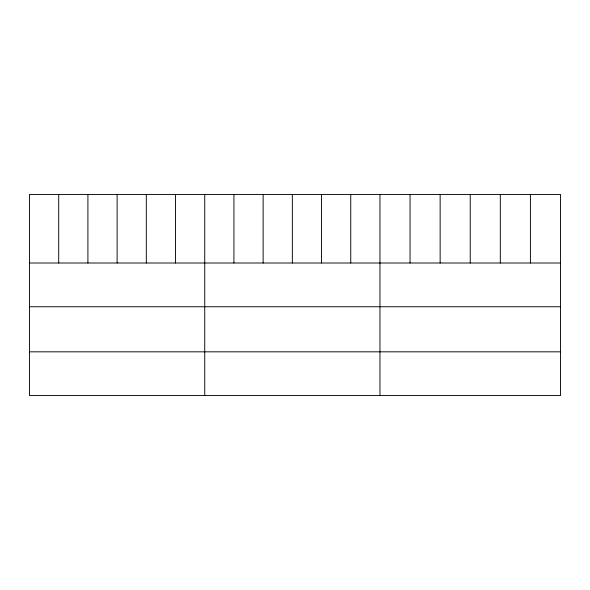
<?xml version="1.0" encoding="UTF-8"?>
<svg xmlns="http://www.w3.org/2000/svg" width="590" height="590" viewBox="0 0 590 590"><rect width="100%" height="100%" fill="white"/><g stroke="black" fill="none" stroke-linecap="round" stroke-linejoin="round"><path stroke-width="0.89" d="M560.5 263.007L560.5 395.566L29.5 395.566L29.5 194.435L560.5 194.435L560.5 263.007L29.5 263.007M29.5 306.748L560.5 306.748M29.5 351.824L560.5 351.824M530.41 194.435L530.41 263.007M500.32 194.435L500.32 263.007M470.23 194.435L470.23 263.007M440.14 194.435L440.14 263.007M410.05 194.435L410.05 263.007M379.96 194.435L379.96 395.566M350.755 194.435L350.755 263.007M321.55 194.435L321.55 263.007M292.345 194.435L292.345 263.007M263.14 194.435L263.14 263.007M233.935 194.435L233.935 263.007M204.73 194.435L204.73 395.566M175.525 194.435L175.525 263.007M146.32 194.435L146.32 263.007M117.115 194.435L117.115 263.007M87.91 194.435L87.91 263.007M58.705 194.435L58.705 263.007"/></g></svg>
